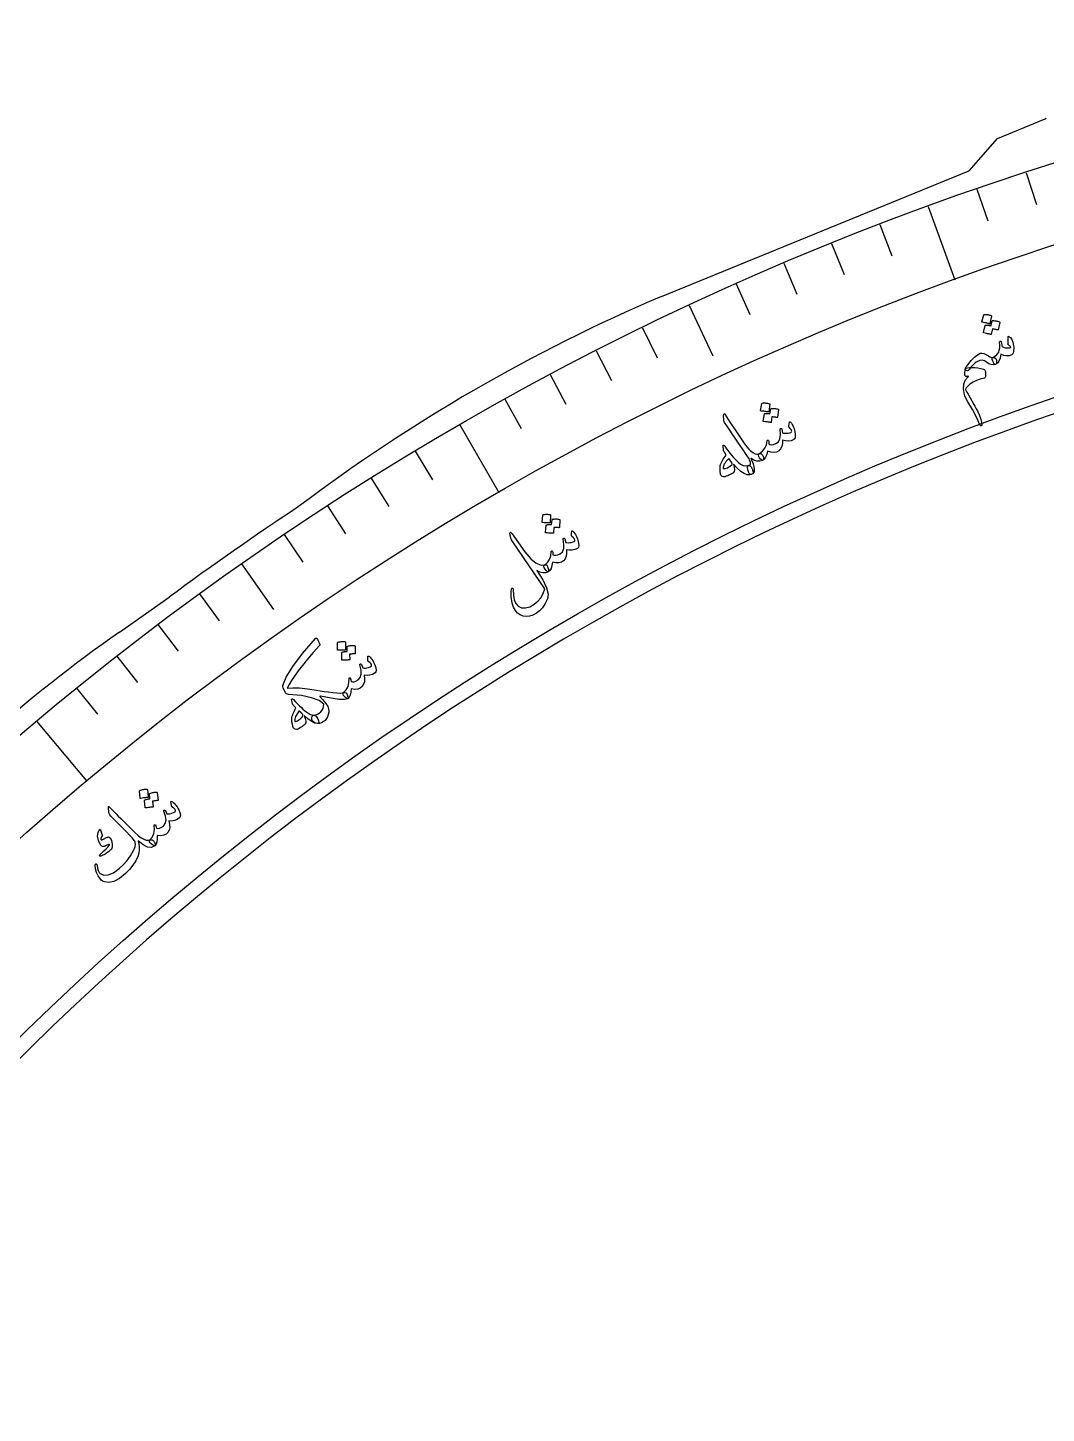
# Model space of a CAD drawing. Header units: millimetres. Extents: x -140 to 140, y -140 to 184.
# Drawn here: x -89.9 to -42.1, y 74.2 to 139.3 of the extents above; entities that cross this region are included whole.
import ezdxf

# ---------------------------------------------------------------- set-up
doc = ezdxf.new("R2010")
doc.units = ezdxf.units.MM
for name, color, linetype in [('CUT_INNER', 6, 'Continuous'), ('CUT_OUTER', 1, 'Continuous'), ('ENGRAVE', 7, 'Continuous'), ('ENGRAVE_FINE', 8, 'Continuous'), ('TEXT', 5, 'Continuous')]:
    doc.layers.add(name, color=color, linetype=linetype)

msp = doc.modelspace()

# ---------------------------------------------------------------- linework, layer by layer
at = {"layer": 'CUT_INNER'}
msp.add_arc((0, 0), 128.1, 95.976562, 87.539062, dxfattribs=at)
at = {"layer": 'CUT_OUTER'}
for points in [[(-45.6992, 132.5787), (-44.3949, 134.0698), (-44.3925, 134.0723), (-44.3894, 134.0737), (-42.1414, 135.0107)], [(-60.1643, 126.6608), (-45.7555, 132.5386)], [(-85.6341, 110.8873), (-83.3001, 112.5211)]]:
    msp.add_lwpolyline(points, dxfattribs=at)
for centre, radius, start, end in [((-42.1991, 135.1492), 0.15, 292.627357, 316.627626), ((-45.8121, 132.6775), 0.15, 292.191918, 318.821546), ((-28.5362, 52.4264), 80.6913, 113.076746, 127.104023), ((-0.6108, 0.8687), 138.9381, 123.459732, 126.523499), ((-42.282, 49.5146), 75.14, 125.236455, 137.379274)]:
    msp.add_arc(centre, radius, start, end, dxfattribs=at)
at = {"layer": 'ENGRAVE'}
for points in [[(-47.6386, 130.886), (-46.385, 127.4419)], [(-58.8648, 126.236), (-57.7584, 123.8633)], [(-69.643, 120.6252), (-67.8104, 117.4511)], [(-79.8912, 114.0964), (-78.3895, 111.9519)], [(-89.5313, 106.6993), (-87.1754, 103.8916)]]:
    msp.add_lwpolyline(points, dxfattribs=at)
for radius in [139.286, 135.6208, 128.814]:
    msp.add_circle((0, 0), radius, dxfattribs=at)
at = {"layer": 'ENGRAVE_FINE'}
for points in [[(-43.0417, 132.4689), (-42.5563, 130.9749)], [(-45.3471, 131.6975), (-44.8357, 130.2123)], [(-49.9156, 130.0347), (-49.3527, 128.5682)], [(-52.1775, 129.1437), (-51.589, 127.6873)], [(-54.4234, 128.2134), (-53.8096, 126.7675)], [(-56.6527, 127.2441), (-56.0138, 125.8091)], [(-61.059, 125.1894), (-60.3704, 123.7776)], [(-63.2345, 124.1047), (-62.5214, 122.7051)], [(-65.3908, 122.9822), (-64.6534, 121.5953)], [(-67.5272, 121.8223), (-66.7657, 120.4484)], [(-71.7376, 119.3914), (-70.9286, 118.045)], [(-73.8103, 118.1212), (-72.9779, 116.7891)], [(-75.8606, 116.8151), (-75.0051, 115.4977)], [(-77.8877, 115.4733), (-77.0094, 114.1711)], [(-81.8703, 112.6847), (-80.947, 111.4139)], [(-83.8244, 111.2387), (-82.8791, 109.9842)], [(-85.753, 109.7589), (-84.7859, 108.5211)], [(-87.6555, 108.2456), (-86.667, 107.0248)]]:
    msp.add_lwpolyline(points, dxfattribs=at)
at = {"layer": 'TEXT'}
for points in [[(-45.0286, 125.7957), (-45.0255, 125.802), (-45.02, 125.8071), (-45.0119, 125.811), (-45.0013, 125.8137), (-44.9597, 125.8133), (-44.9188, 125.811), (-44.8785, 125.8069), (-44.839, 125.801), (-44.7998, 125.7932), (-44.7606, 125.7832), (-44.7215, 125.7712), (-44.6824, 125.757), (-44.6718, 125.7507), (-44.665, 125.7435), (-44.6621, 125.7354), (-44.6632, 125.7264), (-44.7422, 125.3824), (-44.7469, 125.375), (-44.7551, 125.3716), (-44.7668, 125.3721), (-44.782, 125.3765), (-44.7951, 125.3802), (-44.8156, 125.3853), (-44.8434, 125.392), (-44.8786, 125.4002), (-44.9216, 125.4098), (-44.973, 125.4205), (-45.0327, 125.4323), (-45.1006, 125.4454), (-45.1101, 125.4482), (-45.1158, 125.4524), (-45.1178, 125.4579), (-45.116, 125.4648)], [(-44.6345, 125.5039), (-44.6315, 125.5102), (-44.6259, 125.5153), (-44.6179, 125.5192), (-44.6073, 125.5219), (-44.5658, 125.5213), (-44.525, 125.5189), (-44.4848, 125.5147), (-44.4454, 125.5087), (-44.4063, 125.5008), (-44.3672, 125.4907), (-44.3282, 125.4785), (-44.2893, 125.4642), (-44.2808, 125.4587), (-44.2754, 125.4515), (-44.2731, 125.4427), (-44.2739, 125.4323), (-44.353, 125.0887), (-44.3566, 125.0832), (-44.3638, 125.0807), (-44.3746, 125.081), (-44.389, 125.0842), (-44.3986, 125.0865), (-44.4136, 125.09), (-44.4339, 125.0947), (-44.4597, 125.1007), (-44.4907, 125.1075), (-44.527, 125.1151), (-44.5686, 125.1235), (-44.6153, 125.1325), (-44.6714, 124.8797), (-44.6761, 124.8723), (-44.6843, 124.8688), (-44.6959, 124.8693), (-44.7111, 124.8738), (-44.7242, 124.8774), (-44.7446, 124.8826), (-44.7723, 124.8893), (-44.8074, 124.8975), (-44.8503, 124.9071), (-44.9015, 124.9178), (-44.961, 124.9297), (-45.0288, 124.9427), (-45.0366, 124.9462), (-45.0411, 124.9508), (-45.0424, 124.9565), (-45.0405, 124.9635), (-44.9539, 125.2942), (-44.9509, 125.3005), (-44.9454, 125.3056), (-44.9374, 125.3095), (-44.9268, 125.3122), (-44.8975, 125.312), (-44.8681, 125.3109), (-44.8388, 125.3091), (-44.8094, 125.3065), (-44.7802, 125.3027), (-44.7512, 125.2976), (-44.7226, 125.2911), (-44.6942, 125.2832)], [(-43.8852, 124.7556), (-43.8841, 124.7726), (-43.8791, 124.7826), (-43.8701, 124.7858), (-43.8571, 124.7821), (-43.7752, 124.7221), (-43.7096, 124.6284), (-43.6602, 124.501), (-43.6271, 124.34), (-43.6206, 124.2678), (-43.6198, 124.1983), (-43.6245, 124.1315), (-43.6349, 124.0675), (-43.6499, 124.009), (-43.6666, 123.9639), (-43.685, 123.9323), (-43.7049, 123.9141), (-43.8297, 123.8737), (-43.9581, 123.864), (-44.0903, 123.8851), (-44.2263, 123.9369), (-44.2623, 123.7548), (-44.3162, 123.6147), (-44.388, 123.5164), (-44.4778, 123.4598), (-44.4935, 123.4596), (-44.5114, 123.4696), (-44.5313, 123.4897), (-44.5533, 123.52), (-44.6069, 123.6217), (-44.632, 123.7008), (-44.6288, 123.7574), (-44.5973, 123.7914), (-44.5062, 123.8431), (-44.4307, 123.9022), (-44.3707, 123.9687), (-44.3263, 124.0425), (-44.296, 124.13), (-44.2785, 124.2373), (-44.2737, 124.3645), (-44.2815, 124.5116), (-44.2803, 124.5299), (-44.2744, 124.5442), (-44.264, 124.5544), (-44.249, 124.5605), (-44.232, 124.5617), (-44.2191, 124.5556), (-44.2105, 124.5423), (-44.2061, 124.5218), (-44.1953, 124.4422), (-44.1835, 124.3792), (-44.1708, 124.3325), (-44.1572, 124.3023), (-44.1381, 124.2834), (-44.1073, 124.267), (-44.0651, 124.2532), (-44.0113, 124.2419), (-43.9491, 124.2361), (-43.8853, 124.2376), (-43.82, 124.2464), (-43.7531, 124.2624), (-43.7529, 124.2625), (-43.7522, 124.2628), (-43.7511, 124.2632), (-43.7495, 124.2637), (-43.7481, 124.2681), (-43.7503, 124.2749), (-43.7558, 124.2841), (-43.7649, 124.2957), (-43.7793, 124.3103), (-43.8013, 124.3285), (-43.8307, 124.3503), (-43.8677, 124.3757), (-43.8743, 124.3804), (-43.879, 124.3873), (-43.882, 124.3963), (-43.8831, 124.4076)], [(-45.1912, 123.9843), (-45.119, 123.9942), (-45.0312, 123.9769), (-44.9279, 123.9324), (-44.8091, 123.8606), (-44.7475, 123.8238), (-44.6935, 123.7993), (-44.6471, 123.7872), (-44.6083, 123.7874), (-44.5149, 123.7851), (-44.4537, 123.7411), (-44.4247, 123.6553), (-44.4278, 123.5278), (-44.4339, 123.5038), (-44.4461, 123.4838), (-44.4644, 123.4678), (-44.4888, 123.4559), (-44.5832, 123.4385), (-44.6832, 123.4523), (-44.7889, 123.4973), (-44.9003, 123.5735), (-44.9977, 123.6336), (-45.1003, 123.658), (-45.2081, 123.6465), (-45.321, 123.5991), (-45.3769, 123.5661), (-45.4303, 123.5298), (-45.4811, 123.4902), (-45.5295, 123.4474), (-45.5748, 123.4014), (-45.6167, 123.3526), (-45.6551, 123.3008), (-45.6901, 123.2461), (-45.7235, 123.2029), (-45.758, 123.177), (-45.7938, 123.1684), (-45.8309, 123.1771), (-45.8652, 123.1959), (-45.8878, 123.2154), (-45.8987, 123.2356), (-45.8979, 123.2566), (-45.8861, 123.2855), (-45.8624, 123.3262), (-45.8269, 123.3785), (-45.7796, 123.4426), (-45.6149, 123.6459), (-45.4618, 123.804), (-45.3205, 123.9168), (-45.1912, 123.9843)], [(-45.9118, 122.9589), (-45.9115, 123.0781), (-45.9071, 123.1696), (-45.8986, 123.2333), (-45.886, 123.2693), (-45.854, 123.2917), (-45.7932, 123.308), (-45.7036, 123.3183), (-45.5853, 123.3224), (-45.4468, 123.3183), (-45.3091, 123.3032), (-45.1722, 123.2773), (-45.0361, 123.2406), (-44.9996, 123.2242), (-44.9733, 123.1989), (-44.9572, 123.1647), (-44.9512, 123.1215), (-44.949, 123.077), (-44.9474, 123.0375), (-44.9467, 123.0028), (-44.9467, 122.9731), (-44.9471, 122.9488), (-44.9475, 122.9301), (-44.9479, 122.9172), (-44.9484, 122.91), (-44.9532, 122.8757), (-44.9625, 122.8496), (-44.9764, 122.8317), (-44.9948, 122.8221), (-45.1906, 122.7698), (-45.3691, 122.7042), (-45.5304, 122.6254), (-45.6742, 122.5335), (-45.749, 122.4753), (-45.8095, 122.4161), (-45.8555, 122.356), (-45.8873, 122.2949), (-45.8852, 122.2859), (-45.8794, 122.2712), (-45.8699, 122.2509), (-45.8568, 122.2248), (-45.84, 122.1931), (-45.8195, 122.1557), (-45.7953, 122.1126), (-45.7675, 122.0639), (-45.4929, 121.573), (-45.4537, 121.5047), (-45.4173, 121.4408), (-45.3839, 121.3814), (-45.3534, 121.3263), (-45.3262, 121.2757), (-45.3025, 121.2298), (-45.2824, 121.1886), (-45.2658, 121.1521), (-45.2058, 121.0086), (-45.1611, 120.8746), (-45.1316, 120.75), (-45.1174, 120.6349), (-45.1202, 120.6122), (-45.1269, 120.5948), (-45.1377, 120.5826), (-45.1524, 120.5758), (-45.1749, 120.576), (-45.1946, 120.5903), (-45.2114, 120.6188), (-45.2253, 120.6614), (-45.2849, 120.8176), (-45.3972, 121.0434), (-45.5623, 121.3387), (-45.7807, 121.7034), (-45.8579, 121.849), (-45.9154, 121.9874), (-45.9531, 122.1186), (-45.9711, 122.2425), (-45.9737, 122.3005), (-45.9743, 122.3558), (-45.9729, 122.4085), (-45.9694, 122.4586), (-45.9638, 122.5058), (-45.956, 122.5499), (-45.9459, 122.5909), (-45.9337, 122.6288), (-45.9174, 122.6655), (-45.8991, 122.7013), (-45.8786, 122.7364), (-45.856, 122.7707), (-45.8316, 122.8044), (-45.8057, 122.8375), (-45.7783, 122.8702), (-45.7494, 122.9024), (-45.7524, 122.9034), (-45.7563, 122.904), (-45.7611, 122.9043), (-45.7668, 122.9043), (-45.7734, 122.9039), (-45.7809, 122.9032), (-45.7893, 122.9022), (-45.7987, 122.9008), (-45.8074, 122.9016), (-45.8163, 122.902), (-45.8253, 122.9022), (-45.8344, 122.9021), (-45.8438, 122.9018), (-45.8535, 122.9017), (-45.8636, 122.9018), (-45.8739, 122.902), (-45.8906, 122.9064), (-45.9025, 122.9174), (-45.9095, 122.9349), (-45.9118, 122.9589)], [(-56.1164, 118.5326), (-56.1279, 118.6025), (-56.1271, 118.6554), (-56.1139, 118.6914), (-56.0885, 118.7104), (-56.0486, 118.7257), (-56.0185, 118.7424), (-55.9982, 118.7604), (-55.9876, 118.7797), (-55.9858, 118.8479), (-56.0126, 118.9378), (-56.0678, 119.0495), (-56.1517, 119.1828), (-56.3595, 119.4891), (-56.5444, 119.7617), (-56.7064, 120.0007), (-56.8454, 120.2062), (-56.9616, 120.3782), (-57.055, 120.5164), (-57.1258, 120.621), (-57.1737, 120.692), (-57.2031, 120.7401), (-57.2249, 120.7815), (-57.2392, 120.8161), (-57.2458, 120.8441), (-57.254, 121.0655), (-57.2434, 121.1222), (-57.2281, 121.1503), (-57.2081, 121.1498), (-57.1833, 121.1206), (-56.9496, 120.7561), (-56.7405, 120.4349), (-56.556, 120.157), (-56.3959, 119.9226), (-56.2606, 119.731), (-56.1502, 119.5821), (-56.0649, 119.4758), (-56.0045, 119.4121), (-55.8806, 119.3188), (-55.7659, 119.2644), (-55.6603, 119.2489), (-55.5638, 119.2723), (-55.5331, 119.2793), (-55.5013, 119.2723), (-55.4683, 119.2512), (-55.4342, 119.216), (-55.4089, 119.1806), (-55.3904, 119.1425), (-55.3787, 119.1018), (-55.3738, 119.0584), (-55.3759, 119.0197), (-55.3835, 118.9891), (-55.3965, 118.9669), (-55.4149, 118.9529), (-55.5478, 118.9142), (-55.6853, 118.9196), (-55.8274, 118.9691), (-55.9744, 119.0629), (-55.8578, 118.7926), (-55.8054, 118.5777), (-55.8169, 118.4181), (-55.8925, 118.3137), (-55.9173, 118.2982), (-55.9408, 118.2887), (-55.9628, 118.2853), (-55.9834, 118.288), (-56.0066, 118.2979), (-56.0277, 118.3158), (-56.0467, 118.3417), (-56.0636, 118.3757), (-56.071, 118.3959), (-56.0783, 118.4158), (-56.0855, 118.4356), (-56.0926, 118.4551), (-56.0994, 118.4745), (-56.1056, 118.4939), (-56.1113, 118.5133), (-56.1164, 118.5326)], [(-55.4489, 121.6275), (-55.4464, 121.634), (-55.4413, 121.6396), (-55.4336, 121.6441), (-55.4232, 121.6478), (-55.3817, 121.6508), (-55.3407, 121.652), (-55.3003, 121.6513), (-55.2603, 121.6488), (-55.2206, 121.6442), (-55.1807, 121.6376), (-55.1407, 121.6289), (-55.1006, 121.618), (-55.0894, 121.6126), (-55.0821, 121.606), (-55.0786, 121.5982), (-55.0788, 121.5892), (-55.1288, 121.2398), (-55.1328, 121.232), (-55.1407, 121.2279), (-55.1525, 121.2274), (-55.168, 121.2305), (-55.1814, 121.233), (-55.2022, 121.2365), (-55.2305, 121.2408), (-55.2663, 121.246), (-55.31, 121.2519), (-55.362, 121.2583), (-55.4225, 121.2651), (-55.4914, 121.2723), (-55.501, 121.2744), (-55.5071, 121.2781), (-55.5095, 121.2834), (-55.5083, 121.2904)], [(-55.0316, 121.3699), (-55.0291, 121.3764), (-55.024, 121.3819), (-55.0163, 121.3865), (-55.006, 121.3901), (-54.9646, 121.393), (-54.9237, 121.394), (-54.8833, 121.3932), (-54.8435, 121.3906), (-54.8038, 121.3859), (-54.7641, 121.3792), (-54.7242, 121.3703), (-54.6842, 121.3593), (-54.6752, 121.3545), (-54.6692, 121.3478), (-54.6662, 121.3393), (-54.6661, 121.3288), (-54.7162, 120.9797), (-54.7193, 120.974), (-54.7263, 120.9709), (-54.7371, 120.9703), (-54.7518, 120.9722), (-54.7615, 120.9737), (-54.7767, 120.976), (-54.7974, 120.979), (-54.8236, 120.9827), (-54.8551, 120.9869), (-54.8919, 120.9915), (-54.934, 120.9963), (-54.9814, 121.0014), (-55.0161, 120.7447), (-55.0202, 120.7369), (-55.028, 120.7328), (-55.0397, 120.7323), (-55.0552, 120.7355), (-55.0685, 120.738), (-55.0893, 120.7414), (-55.1175, 120.7458), (-55.1532, 120.751), (-55.1968, 120.7569), (-55.2487, 120.7633), (-55.309, 120.7702), (-55.3777, 120.7775), (-55.3857, 120.7802), (-55.3906, 120.7844), (-55.3924, 120.7901), (-55.391, 120.7972), (-55.3325, 121.134), (-55.33, 121.1405), (-55.3249, 121.1461), (-55.3173, 121.1506), (-55.307, 121.1543), (-55.2777, 121.1565), (-55.2484, 121.1579), (-55.2189, 121.1585), (-55.1894, 121.1584), (-55.16, 121.1571), (-55.1307, 121.1545), (-55.1016, 121.1504), (-55.0726, 121.1449)], [(-54.1576, 120.7547), (-54.1522, 120.7635), (-54.1422, 120.7659), (-54.1276, 120.7616), (-54.1086, 120.7509), (-54.0836, 120.7294), (-54.0566, 120.6948), (-54.0275, 120.6472), (-53.9963, 120.5867), (-53.9636, 120.5166), (-53.9366, 120.4461), (-53.9153, 120.3752), (-53.8997, 120.3039), (-53.8825, 120.1592), (-53.8858, 120.0484), (-53.9094, 119.9712), (-53.9535, 119.9278), (-54.082, 119.8787), (-54.2127, 119.8592), (-54.3455, 119.8692), (-54.4806, 119.9086), (-54.4874, 119.7466), (-54.5196, 119.608), (-54.5774, 119.4926), (-54.6606, 119.4005), (-54.7648, 119.3409), (-54.8874, 119.3179), (-55.0286, 119.3316), (-55.1885, 119.3817), (-55.2257, 119.223), (-55.2764, 119.0983), (-55.3406, 119.0077), (-55.4185, 118.9513), (-55.4402, 118.953), (-55.4702, 118.9747), (-55.5084, 119.0163), (-55.5548, 119.0778), (-55.5916, 119.1427), (-55.6059, 119.1965), (-55.5978, 119.2392), (-55.5673, 119.2707), (-55.4212, 119.3837), (-55.3115, 119.5222), (-55.2382, 119.6863), (-55.2013, 119.876), (-55.1993, 119.8864), (-55.1959, 119.8947), (-55.191, 119.901), (-55.1846, 119.9053), (-55.1757, 119.9083), (-55.1669, 119.9091), (-55.1582, 119.9077), (-55.1496, 119.9042), (-55.1374, 119.8866), (-55.1303, 119.8505), (-55.1281, 119.796), (-55.1309, 119.7231), (-55.0706, 119.6956), (-54.9941, 119.6901), (-54.9014, 119.7066), (-54.7925, 119.7449), (-54.6746, 119.8319), (-54.6012, 119.9731), (-54.5722, 120.1688), (-54.5875, 120.4191), (-54.5885, 120.4318), (-54.5871, 120.4418), (-54.5834, 120.4491), (-54.5774, 120.4537), (-54.5669, 120.4574), (-54.557, 120.4587), (-54.5476, 120.4576), (-54.5388, 120.454), (-54.5303, 120.4471), (-54.5235, 120.4394), (-54.5186, 120.4309), (-54.5155, 120.4216), (-54.4833, 120.2556), (-54.4249, 120.2375), (-54.36, 120.2277), (-54.2886, 120.2261), (-54.2109, 120.2327), (-54.1386, 120.2467), (-54.0873, 120.2658), (-54.0571, 120.2898), (-54.0479, 120.3189), (-54.0562, 120.3533), (-54.0798, 120.3969), (-54.1188, 120.4497), (-54.1732, 120.5116), (-54.1785, 120.5336), (-54.1777, 120.5815), (-54.1708, 120.6551), (-54.1576, 120.7547)], [(-56.5691, 118.8682), (-56.4477, 118.7685), (-56.3271, 118.709), (-56.2074, 118.6896), (-56.0885, 118.7104), (-56.0553, 118.7148), (-56.0223, 118.7049), (-55.9897, 118.6808), (-55.9574, 118.6424), (-55.9433, 118.6206), (-55.9299, 118.598), (-55.9172, 118.5745), (-55.9052, 118.5501), (-55.8944, 118.5249), (-55.8854, 118.4989), (-55.8781, 118.472), (-55.8725, 118.4443), (-55.8665, 118.3974), (-55.8672, 118.3603), (-55.8747, 118.3329), (-55.8889, 118.3154), (-55.9475, 118.2877), (-56.0089, 118.2716), (-56.0732, 118.2672), (-56.1402, 118.2743), (-56.29, 118.3303), (-56.4463, 118.4334), (-56.6092, 118.5837), (-56.7787, 118.7812), (-56.7488, 118.6306), (-56.7411, 118.5128), (-56.7555, 118.4277), (-56.792, 118.3755), (-56.8168, 118.3576), (-56.8435, 118.3399), (-56.8722, 118.3223), (-56.9028, 118.3049), (-56.9357, 118.2874), (-56.9709, 118.2699), (-57.0085, 118.2524), (-57.0485, 118.2347), (-57.1232, 118.2046), (-57.1825, 118.1852), (-57.2264, 118.1764), (-57.2549, 118.1784), (-57.3097, 118.1981), (-57.3504, 118.2256), (-57.3771, 118.2611), (-57.3897, 118.3045), (-57.4058, 118.4512), (-57.4139, 118.5669), (-57.4139, 118.6517), (-57.406, 118.7056), (-57.3879, 118.7637), (-57.365, 118.8232), (-57.3373, 118.8839), (-57.3046, 118.9458), (-57.2671, 119.009), (-57.2246, 119.0734), (-57.1773, 119.139), (-57.1251, 119.2058), (-57.214, 119.3369), (-57.2238, 119.3531), (-57.2328, 119.368), (-57.2409, 119.3818), (-57.2481, 119.3943), (-57.2541, 119.4059), (-57.2583, 119.4166), (-57.2607, 119.4266), (-57.2614, 119.4357), (-57.27, 119.6357), (-57.2661, 119.6646), (-57.2508, 119.6709), (-57.2241, 119.6544), (-57.186, 119.6151), (-57.1074, 119.5035), (-57.029, 119.3972), (-56.9508, 119.2962), (-56.8727, 119.2006), (-56.7953, 119.1101), (-56.7188, 119.0246), (-56.6435, 118.9439), (-56.5691, 118.8682)], [(-57.0018, 119.0391), (-57.0234, 119.0196), (-57.0454, 118.9987), (-57.0679, 118.9765), (-57.0908, 118.953), (-57.1136, 118.9277), (-57.1358, 118.8999), (-57.1574, 118.8697), (-57.1784, 118.8371), (-57.1987, 118.8048), (-57.2165, 118.772), (-57.232, 118.7388), (-57.245, 118.705), (-57.2554, 118.6709), (-57.263, 118.6366), (-57.2677, 118.602), (-57.2696, 118.5671), (-57.1718, 118.5694), (-57.0721, 118.6004), (-56.9704, 118.6598), (-56.8666, 118.7478), (-56.8544, 118.7697), (-56.8514, 118.7975), (-56.8577, 118.8311), (-56.8734, 118.8705)], [(-65.7469, 116.3837), (-65.745, 116.3904), (-65.7404, 116.3964), (-65.7331, 116.4016), (-65.7231, 116.4061), (-65.682, 116.4127), (-65.6413, 116.4175), (-65.6009, 116.4203), (-65.5609, 116.4212), (-65.5209, 116.4201), (-65.4806, 116.417), (-65.44, 116.4117), (-65.3991, 116.4044), (-65.3875, 116.3999), (-65.3796, 116.394), (-65.3755, 116.3865), (-65.375, 116.3775), (-65.3945, 116.0251), (-65.3979, 116.017), (-65.4054, 116.0122), (-65.417, 116.0107), (-65.4328, 116.0125), (-65.4463, 116.0138), (-65.4674, 116.0155), (-65.4959, 116.0173), (-65.532, 116.0194), (-65.5761, 116.0215), (-65.6285, 116.0233), (-65.6893, 116.0249), (-65.7586, 116.0262), (-65.7684, 116.0274), (-65.7747, 116.0306), (-65.7776, 116.0357), (-65.777, 116.0427)], [(-65.3089, 116.1631), (-65.307, 116.1698), (-65.3024, 116.1758), (-65.2951, 116.181), (-65.2852, 116.1854), (-65.2442, 116.1919), (-65.2035, 116.1965), (-65.1632, 116.1992), (-65.1233, 116.2), (-65.0834, 116.1987), (-65.0432, 116.1954), (-65.0027, 116.1901), (-64.9619, 116.1826), (-64.9526, 116.1786), (-64.946, 116.1724), (-64.9423, 116.1642), (-64.9413, 116.1538), (-64.9611, 115.8016), (-64.9637, 115.7957), (-64.9703, 115.792), (-64.981, 115.7904), (-64.9958, 115.7911), (-65.0056, 115.7918), (-65.021, 115.7927), (-65.0419, 115.7939), (-65.0682, 115.7953), (-65.1, 115.7968), (-65.1371, 115.7982), (-65.1795, 115.7993), (-65.2271, 115.8003), (-65.2395, 115.5416), (-65.2429, 115.5335), (-65.2504, 115.5287), (-65.2619, 115.5272), (-65.2777, 115.529), (-65.2912, 115.5304), (-65.3121, 115.532), (-65.3406, 115.5339), (-65.3766, 115.536), (-65.4206, 115.5382), (-65.4729, 115.54), (-65.5335, 115.5417), (-65.6025, 115.543), (-65.6108, 115.5451), (-65.6161, 115.5488), (-65.6183, 115.5543), (-65.6176, 115.5615), (-65.5883, 115.9021), (-65.5864, 115.9088), (-65.5819, 115.9148), (-65.5746, 115.92), (-65.5647, 115.9245), (-65.5357, 115.9292), (-65.5066, 115.9332), (-65.4773, 115.9363), (-65.4479, 115.9388), (-65.4185, 115.9401), (-65.3891, 115.9399), (-65.3597, 115.9384), (-65.3304, 115.9354)], [(-66.581, 114.6606), (-66.3092, 114.3317), (-66.0533, 114.1202), (-65.8134, 114.0259), (-65.5892, 114.0489), (-65.568, 114.0385), (-65.5447, 114.0067), (-65.5193, 113.9536), (-65.4916, 113.8792), (-65.4723, 113.8192), (-65.4642, 113.773), (-65.4675, 113.7406), (-65.4821, 113.722), (-65.607, 113.6726), (-65.7388, 113.6643), (-65.8777, 113.697), (-66.0236, 113.7708), (-65.7454, 113.3325), (-65.569, 112.9662), (-65.4943, 112.6723), (-65.521, 112.4507), (-65.6342, 112.2216), (-65.7586, 112.0316), (-65.8944, 111.8805), (-66.0418, 111.7683), (-66.205, 111.6833), (-66.3637, 111.6332), (-66.5181, 111.618), (-66.6681, 111.6376), (-66.8071, 111.6919), (-66.9282, 111.7809), (-67.0313, 111.9046), (-67.1163, 112.063), (-67.1509, 112.1541), (-67.1795, 112.2488), (-67.202, 112.3471), (-67.2184, 112.4491), (-67.2285, 112.5548), (-67.232, 112.6644), (-67.229, 112.7779), (-67.2194, 112.8953), (-67.2159, 112.9094), (-67.21, 112.9214), (-67.2018, 112.9314), (-67.1912, 112.9394), (-67.1811, 112.9438), (-67.1706, 112.9448), (-67.16, 112.9426), (-67.1491, 112.9372), (-67.1395, 112.9283), (-67.133, 112.9159), (-67.1296, 112.9001), (-67.1291, 112.8807), (-67.1251, 112.6128), (-67.0855, 112.3951), (-67.0105, 112.2275), (-66.9006, 112.1099), (-66.7369, 112.0305), (-66.5562, 112.0176), (-66.3583, 112.0709), (-66.1431, 112.1904), (-65.9732, 112.3313), (-65.8336, 112.4994), (-65.7242, 112.6948), (-65.645, 112.9176), (-67.1472, 115.1239), (-67.1829, 115.1767), (-67.2107, 115.2229), (-67.2305, 115.2623), (-67.2424, 115.295), (-67.2956, 115.5359), (-67.2809, 115.5677), (-67.258, 115.5737), (-67.2269, 115.5538), (-67.1877, 115.5081)], [(-64.3851, 115.6257), (-64.3804, 115.635), (-64.3707, 115.6382), (-64.3558, 115.6352), (-64.3359, 115.6261), (-64.3092, 115.6069), (-64.2792, 115.5748), (-64.2462, 115.5299), (-64.2099, 115.4722), (-64.1712, 115.4052), (-64.1382, 115.3373), (-64.1109, 115.2685), (-64.0892, 115.1988), (-64.0596, 115.0562), (-64.0532, 114.9455), (-64.0701, 114.8666), (-64.1103, 114.8195), (-64.2341, 114.7595), (-64.3626, 114.7288), (-64.4958, 114.7272), (-64.6338, 114.7549), (-64.6266, 114.5929), (-64.6467, 114.452), (-64.6943, 114.3321), (-64.7692, 114.2331), (-64.8679, 114.1647), (-64.9881, 114.1313), (-65.1299, 114.1326), (-65.2935, 114.1688), (-65.3169, 114.0074), (-65.3566, 113.8789), (-65.4128, 113.7831), (-65.4855, 113.7201), (-65.5073, 113.72), (-65.539, 113.739), (-65.5807, 113.7771), (-65.6323, 113.8344), (-65.6745, 113.8959), (-65.6934, 113.9483), (-65.689, 113.9915), (-65.6613, 114.0255), (-65.5256, 114.1507), (-65.4283, 114.2981), (-65.3694, 114.4679), (-65.349, 114.6602), (-65.3479, 114.6707), (-65.3452, 114.6792), (-65.3408, 114.6859), (-65.3349, 114.6908), (-65.3263, 114.6945), (-65.3176, 114.6961), (-65.3088, 114.6955), (-65.2999, 114.6927), (-65.2863, 114.6762), (-65.276, 114.6409), (-65.2692, 114.5868), (-65.2656, 114.5139), (-65.2032, 114.4917), (-65.1265, 114.4929), (-65.0356, 114.5172), (-64.9303, 114.5648), (-64.8204, 114.6617), (-64.7595, 114.8088), (-64.7475, 115.0062), (-64.7844, 115.2542), (-64.7864, 115.2668), (-64.7859, 115.2769), (-64.7829, 115.2845), (-64.7773, 115.2896), (-64.7672, 115.2942), (-64.7574, 115.2963), (-64.748, 115.296), (-64.7389, 115.2933), (-64.7298, 115.2871), (-64.7224, 115.28), (-64.7168, 115.272), (-64.7128, 115.263), (-64.6665, 115.1004), (-64.6067, 115.0874), (-64.5412, 115.0832), (-64.47, 115.0877), (-64.3931, 115.1011), (-64.3223, 115.1213), (-64.2729, 115.1447), (-64.2448, 115.1712), (-64.2382, 115.201), (-64.2493, 115.2346), (-64.2766, 115.276), (-64.32, 115.3252), (-64.3796, 115.3822), (-64.3868, 115.4036), (-64.3902, 115.4514), (-64.3896, 115.5254), (-64.3851, 115.6257)], [(-76.4133, 110.5863), (-76.4036, 110.5921), (-76.3944, 110.5958), (-76.3855, 110.5974), (-76.3771, 110.597), (-76.3649, 110.5938), (-76.3536, 110.5859), (-76.3433, 110.5731), (-76.3339, 110.5555), (-76.2164, 110.3083), (-76.2123, 110.2959), (-76.2126, 110.2836), (-76.217, 110.2712), (-76.2258, 110.259), (-76.5273, 109.9226), (-76.7965, 109.6101), (-77.0337, 109.3217), (-77.2392, 109.0576), (-77.4129, 108.8181), (-77.5551, 108.6035), (-77.6657, 108.414), (-77.7451, 108.2495), (-77.4855, 108.2691), (-77.1699, 108.2602), (-76.7985, 108.2226), (-76.3717, 108.1557), (-76.1946, 108.1269), (-76.008, 108.0994), (-75.8117, 108.0731), (-75.6058, 108.0479), (-75.4165, 108.0288), (-75.2699, 108.021), (-75.1659, 108.0245), (-75.1044, 108.0396), (-75.0396, 108.0524), (-74.9838, 108.0233), (-74.9368, 107.9522), (-74.8987, 107.8392), (-74.8923, 107.8061), (-74.8909, 107.7803), (-74.8946, 107.7616), (-74.9032, 107.7502), (-75.0512, 107.711), (-75.3132, 107.7198), (-75.6894, 107.7759), (-76.1807, 107.8783), (-76.2039, 107.876), (-76.2171, 107.8705), (-76.2204, 107.862), (-76.2136, 107.8503), (-76.0865, 107.7153), (-75.9824, 107.5941), (-75.9011, 107.4867), (-75.8428, 107.3931), (-75.8186, 107.323), (-75.8033, 107.2544), (-75.7968, 107.1874), (-75.7991, 107.122), (-75.8184, 107.009), (-75.8532, 106.9072), (-75.9036, 106.8165), (-75.9695, 106.7369), (-76.0542, 106.6628), (-76.1401, 106.6129), (-76.2272, 106.5873), (-76.3157, 106.586), (-76.4243, 106.6078), (-76.5059, 106.646), (-76.5604, 106.7006), (-76.5877, 106.7717), (-76.5958, 106.8616), (-76.5834, 106.9264), (-76.5506, 106.9662), (-76.4975, 106.9807), (-76.4109, 106.993), (-76.3287, 107.023), (-76.2509, 107.071), (-76.1775, 107.1368), (-76.1144, 107.2152), (-76.068, 107.301), (-76.038, 107.3942), (-76.0246, 107.4948), (-76.2506, 107.6661), (-76.6037, 107.8006), (-77.0844, 107.8971), (-77.6932, 107.9541), (-77.743, 107.9637), (-77.7863, 107.9871), (-77.8231, 108.0243), (-77.8534, 108.0751), (-77.9033, 108.1816), (-77.9371, 108.2658), (-77.9549, 108.3278), (-77.9566, 108.3675), (-77.796, 108.7685), (-77.4879, 109.2713), (-77.0303, 109.8745), (-76.4209, 110.5763), (-76.4194, 110.5774), (-76.4183, 110.5787), (-76.4175, 110.5799), (-76.4171, 110.5813), (-76.4167, 110.5826), (-76.4159, 110.5839), (-76.4147, 110.5851), (-76.4133, 110.5863)], [(-75.3866, 110.3843), (-75.3853, 110.3911), (-75.3812, 110.3974), (-75.3744, 110.4033), (-75.3648, 110.4086), (-75.3244, 110.4187), (-75.2842, 110.4269), (-75.2442, 110.4331), (-75.2044, 110.4374), (-75.1645, 110.4397), (-75.1241, 110.44), (-75.0832, 110.4382), (-75.0418, 110.4344), (-75.0299, 110.4309), (-75.0215, 110.4257), (-75.0167, 110.4186), (-75.0154, 110.4097), (-75.005, 110.0568), (-75.0077, 110.0485), (-75.0148, 110.0431), (-75.0263, 110.0406), (-75.0421, 110.041), (-75.0557, 110.0412), (-75.0768, 110.0411), (-75.1054, 110.0405), (-75.1416, 110.0395), (-75.1856, 110.0379), (-75.238, 110.0353), (-75.2988, 110.0317), (-75.3679, 110.0271), (-75.3777, 110.0274), (-75.3843, 110.03), (-75.3876, 110.0349), (-75.3877, 110.042)], [(-74.9315, 110.2016), (-74.9301, 110.2085), (-74.9261, 110.2148), (-74.9192, 110.2206), (-74.9097, 110.2259), (-74.8694, 110.2358), (-74.8293, 110.2438), (-74.7894, 110.2499), (-74.7497, 110.2541), (-74.7098, 110.2563), (-74.6695, 110.2564), (-74.6287, 110.2545), (-74.5874, 110.2505), (-74.5777, 110.2473), (-74.5707, 110.2417), (-74.5662, 110.2338), (-74.5643, 110.2235), (-74.5542, 109.871), (-74.5563, 109.8648), (-74.5626, 109.8606), (-74.5731, 109.8581), (-74.5879, 109.8575), (-74.5978, 109.8574), (-74.6131, 109.857), (-74.634, 109.8564), (-74.6604, 109.8556), (-74.6922, 109.8544), (-74.7293, 109.8526), (-74.7716, 109.8502), (-74.8191, 109.8471), (-74.8096, 109.5882), (-74.8122, 109.5799), (-74.8193, 109.5745), (-74.8307, 109.572), (-74.8465, 109.5725), (-74.8601, 109.5727), (-74.8811, 109.5726), (-74.9097, 109.572), (-74.9457, 109.5711), (-74.9897, 109.5695), (-75.0419, 109.5669), (-75.1025, 109.5634), (-75.1714, 109.5589), (-75.1798, 109.5602), (-75.1854, 109.5635), (-75.1881, 109.5688), (-75.1879, 109.576), (-75.1877, 109.9179), (-75.1864, 109.9247), (-75.1823, 109.931), (-75.1756, 109.9369), (-75.166, 109.9422), (-75.1376, 109.9493), (-75.1089, 109.9557), (-75.08, 109.9614), (-75.0509, 109.9663), (-75.0217, 109.9701), (-74.9924, 109.9725), (-74.963, 109.9734), (-74.9335, 109.9729)], [(-73.9653, 109.7445), (-73.9615, 109.7542), (-73.952, 109.7582), (-73.937, 109.7565), (-73.9164, 109.7492), (-73.8881, 109.7322), (-73.8556, 109.7028), (-73.8188, 109.6609), (-73.7777, 109.6065), (-73.7335, 109.543), (-73.6949, 109.4782), (-73.6618, 109.412), (-73.6343, 109.3444), (-73.5927, 109.2048), (-73.577, 109.095), (-73.5871, 109.0149), (-73.6232, 108.9646), (-73.7414, 108.8943), (-73.8668, 108.8528), (-73.9994, 108.84), (-74.1392, 108.8558), (-74.1183, 108.695), (-74.1264, 108.5529), (-74.1636, 108.4294), (-74.2299, 108.3244), (-74.3224, 108.2479), (-74.4394, 108.2043), (-74.5808, 108.1937), (-74.7469, 108.2159), (-74.7565, 108.0531), (-74.7851, 107.9216), (-74.833, 107.8214), (-74.9, 107.7525), (-74.9218, 107.7505), (-74.955, 107.7667), (-74.9998, 107.8012), (-75.056, 107.8538), (-75.1033, 107.9116), (-75.1266, 107.9621), (-75.1259, 108.0056), (-75.1012, 108.0418), (-74.9765, 108.1781), (-74.8921, 108.3333), (-74.8479, 108.5074), (-74.8438, 108.7007), (-74.8436, 108.7113), (-74.8417, 108.72), (-74.8379, 108.7271), (-74.8323, 108.7324), (-74.8241, 108.7369), (-74.8156, 108.7392), (-74.8068, 108.7393), (-74.7977, 108.7373), (-74.7827, 108.722), (-74.7695, 108.6877), (-74.7581, 108.6344), (-74.7483, 108.5621), (-74.6843, 108.5453), (-74.608, 108.5529), (-74.5194, 108.5849), (-74.4186, 108.6413), (-74.3173, 108.7471), (-74.2691, 108.8988), (-74.2739, 109.0966), (-74.3317, 109.3405), (-74.3348, 109.3529), (-74.3351, 109.363), (-74.3328, 109.3709), (-74.3276, 109.3764), (-74.318, 109.3818), (-74.3084, 109.3847), (-74.299, 109.3852), (-74.2896, 109.3833), (-74.2801, 109.378), (-74.2721, 109.3715), (-74.2658, 109.364), (-74.2611, 109.3553), (-74.2012, 109.1973), (-74.1405, 109.1894), (-74.0748, 109.1907), (-74.0043, 109.2013), (-73.9288, 109.2211), (-73.8599, 109.2473), (-73.8127, 109.2748), (-73.787, 109.3036), (-73.7829, 109.3339), (-73.7969, 109.3664), (-73.8276, 109.4053), (-73.875, 109.4506), (-73.9392, 109.5024), (-73.9482, 109.5232), (-73.9556, 109.5704), (-73.9613, 109.6442), (-73.9653, 109.7445)], [(-76.492, 106.9798), (-76.441, 106.9684), (-76.3943, 106.9353), (-76.3519, 106.8805), (-76.3137, 106.8041), (-76.2816, 106.7106), (-76.2707, 106.6435), (-76.281, 106.6027), (-76.3125, 106.5883), (-76.4449, 106.6081), (-76.5947, 106.6762), (-76.762, 106.7926), (-76.9469, 106.9572), (-76.8986, 106.817), (-76.8748, 106.705), (-76.8755, 106.6213), (-76.9007, 106.5658), (-76.9207, 106.545), (-76.9433, 106.5241), (-76.9686, 106.5031), (-76.9965, 106.482), (-77.0266, 106.4606), (-77.0583, 106.4385), (-77.0917, 106.4159), (-77.1267, 106.3926), (-77.1909, 106.3548), (-77.2438, 106.3282), (-77.2855, 106.3127), (-77.3161, 106.3083), (-77.3717, 106.3208), (-77.4151, 106.3416), (-77.4465, 106.3705), (-77.4657, 106.4077), (-77.502, 106.5514), (-77.5259, 106.6665), (-77.5374, 106.7531), (-77.5366, 106.8112), (-77.5249, 106.8741), (-77.5099, 106.937), (-77.4914, 106.9999), (-77.4697, 107.0628), (-77.4443, 107.1261), (-77.415, 107.1905), (-77.3818, 107.2558), (-77.3447, 107.322), (-77.45, 107.4344), (-77.4716, 107.4577), (-77.4881, 107.4806), (-77.4993, 107.5029), (-77.5054, 107.5248), (-77.5413, 107.716), (-77.5401, 107.7438), (-77.5262, 107.7523), (-77.4996, 107.7415), (-77.4605, 107.7115), (-77.3539, 107.6029), (-77.2555, 107.5038), (-77.1652, 107.4143), (-77.0829, 107.3343), (-77.0086, 107.2643), (-76.9418, 107.2049), (-76.8826, 107.156), (-76.831, 107.1175), (-76.738, 107.0592), (-76.6506, 107.0168), (-76.5686, 106.9903), (-76.492, 106.9798)], [(-77.193, 107.1852), (-77.289, 107.0466), (-77.3535, 106.9173), (-77.3865, 106.7973), (-77.3882, 106.6866), (-77.3527, 106.6882), (-77.3129, 106.6977), (-77.2686, 106.7153), (-77.2199, 106.7409), (-77.1936, 106.7582), (-77.1679, 106.7766), (-77.1427, 106.7962), (-77.118, 106.8169), (-77.0942, 106.8391), (-77.0713, 106.8633), (-77.0496, 106.8893), (-77.029, 106.9173), (-77.0126, 106.9599), (-77.0214, 107.0072), (-77.0554, 107.0594), (-77.1144, 107.1163), (-77.1445, 107.1405), (-77.1676, 107.1601), (-77.1838, 107.175), (-77.193, 107.1852)], [(-84.6851, 103.4227), (-84.6843, 103.4297), (-84.6808, 103.4363), (-84.6745, 103.4428), (-84.6655, 103.4489), (-84.6261, 103.4625), (-84.5868, 103.4741), (-84.5475, 103.4838), (-84.5082, 103.4915), (-84.4686, 103.4973), (-84.4284, 103.5011), (-84.3875, 103.5028), (-84.3459, 103.5026), (-84.3338, 103.5002), (-84.325, 103.4957), (-84.3196, 103.4891), (-84.3175, 103.4803), (-84.2765, 103.1297), (-84.2785, 103.1211), (-84.285, 103.1151), (-84.2962, 103.1117), (-84.3121, 103.1107), (-84.3256, 103.1097), (-84.3467, 103.1077), (-84.3751, 103.1047), (-84.411, 103.1006), (-84.4548, 103.0951), (-84.5068, 103.0879), (-84.567, 103.0791), (-84.6354, 103.0685), (-84.6452, 103.068), (-84.652, 103.0701), (-84.6558, 103.0746), (-84.6564, 103.0816)], [(-84.2158, 103.2803), (-84.2151, 103.2872), (-84.2116, 103.2939), (-84.2053, 103.3003), (-84.1962, 103.3064), (-84.1569, 103.3198), (-84.1177, 103.3312), (-84.0784, 103.3408), (-84.0392, 103.3484), (-83.9997, 103.354), (-83.9595, 103.3576), (-83.9187, 103.3593), (-83.8772, 103.3589), (-83.8674, 103.3565), (-83.8599, 103.3516), (-83.8547, 103.3441), (-83.852, 103.334), (-83.8112, 102.9837), (-83.8128, 102.9774), (-83.8187, 102.9726), (-83.829, 102.9692), (-83.8437, 102.9674), (-83.8535, 102.9663), (-83.8687, 102.9646), (-83.8895, 102.9622), (-83.9158, 102.9591), (-83.9473, 102.9552), (-83.9841, 102.9502), (-84.026, 102.944), (-84.0731, 102.9369), (-84.0411, 102.6798), (-84.043, 102.6713), (-84.0496, 102.6653), (-84.0607, 102.6618), (-84.0765, 102.6609), (-84.0901, 102.66), (-84.111, 102.658), (-84.1394, 102.655), (-84.1752, 102.6509), (-84.2189, 102.6455), (-84.2707, 102.6384), (-84.3308, 102.6296), (-84.399, 102.6191), (-84.4075, 102.6198), (-84.4133, 102.6226), (-84.4165, 102.6276), (-84.417, 102.6348), (-84.4464, 102.9754), (-84.4457, 102.9823), (-84.4422, 102.989), (-84.436, 102.9954), (-84.427, 103.0015), (-84.3992, 103.0111), (-84.3712, 103.02), (-84.3429, 103.0281), (-84.3144, 103.0355), (-84.2856, 103.0418), (-84.2566, 103.0467), (-84.2274, 103.0502), (-84.198, 103.0523)], [(-83.2136, 102.9088), (-83.2106, 102.9188), (-83.2016, 102.9236), (-83.1865, 102.9232), (-83.1653, 102.9177), (-83.1356, 102.9033), (-83.1007, 102.8768), (-83.0604, 102.8382), (-83.0148, 102.7876), (-82.9652, 102.7282), (-82.9211, 102.667), (-82.8824, 102.6039), (-82.8491, 102.5389), (-82.7955, 102.4034), (-82.7703, 102.2954), (-82.7735, 102.2148), (-82.805, 102.1615), (-82.9168, 102.0813), (-83.0381, 102.029), (-83.169, 102.0047), (-83.3097, 102.0083), (-83.2749, 101.85), (-83.2707, 101.7077), (-83.297, 101.5814), (-83.3539, 101.4711), (-83.4394, 101.3868), (-83.5521, 101.3333), (-83.6921, 101.3104), (-83.8595, 101.3181), (-83.8549, 101.155), (-83.8721, 101.0216), (-83.911, 100.9176), (-83.9719, 100.8431), (-83.9933, 100.8392), (-84.0279, 100.8525), (-84.0754, 100.883), (-84.136, 100.9306), (-84.1882, 100.984), (-84.2158, 101.0323), (-84.2188, 101.0756), (-84.1974, 101.1139), (-84.085, 101.2605), (-84.0144, 101.4224), (-83.9854, 101.5998), (-83.9982, 101.7927), (-83.9989, 101.8032), (-83.9977, 101.8121), (-83.9946, 101.8195), (-83.9895, 101.8252), (-83.9817, 101.8304), (-83.9734, 101.8334), (-83.9646, 101.8343), (-83.9554, 101.8331), (-83.9391, 101.8192), (-83.923, 101.7862), (-83.907, 101.734), (-83.891, 101.6628), (-83.8257, 101.6517), (-83.7504, 101.6659), (-83.665, 101.7055), (-83.5694, 101.7704), (-83.4776, 101.8846), (-83.4428, 102.0399), (-83.4648, 102.2365), (-83.5435, 102.4745), (-83.5477, 102.4866), (-83.5489, 102.4966), (-83.5472, 102.5047), (-83.5426, 102.5106), (-83.5334, 102.5168), (-83.5242, 102.5206), (-83.5148, 102.5219), (-83.5053, 102.5208), (-83.4954, 102.5163), (-83.4869, 102.5106), (-83.4799, 102.5036), (-83.4745, 102.4954), (-83.4011, 102.3431), (-83.3399, 102.3405), (-83.2746, 102.3476), (-83.2053, 102.3643), (-83.1318, 102.3906), (-83.0655, 102.4226), (-83.0208, 102.4541), (-82.9977, 102.4851), (-82.9963, 102.5155), (-83.013, 102.5467), (-83.047, 102.5828), (-83.0982, 102.6239), (-83.1666, 102.6698), (-83.1774, 102.6898), (-83.1888, 102.7362), (-83.2009, 102.8092), (-83.2136, 102.9088)], [(-86.151, 102.6398), (-86.1524, 102.6721), (-86.1451, 102.6869), (-86.1289, 102.6842), (-86.1038, 102.664), (-86.0832, 102.6435), (-86.0495, 102.6093), (-86.0027, 102.5614), (-85.9429, 102.5), (-85.8699, 102.425), (-85.7834, 102.3367), (-85.6835, 102.2351), (-85.5702, 102.1201), (-85.2135, 101.7622), (-84.9348, 101.4917), (-84.7339, 101.3084), (-84.6107, 101.2127), (-84.4857, 101.1478), (-84.3747, 101.1101), (-84.2776, 101.0996), (-84.1944, 101.1164), (-84.1573, 101.1269), (-84.1213, 101.1263), (-84.0863, 101.1147), (-84.0522, 101.092), (-84.0215, 101.0623), (-83.9962, 101.0292), (-83.9764, 100.9928), (-83.9621, 100.9531), (-83.9538, 100.9154), (-83.9522, 100.8849), (-83.9572, 100.8617), (-83.9689, 100.8456), (-84.1279, 100.7688), (-84.312, 100.7824), (-84.5212, 100.8865), (-84.7558, 101.081), (-84.7336, 100.999), (-84.7171, 100.9103), (-84.7065, 100.8147), (-84.7015, 100.7125), (-84.704, 100.6169), (-84.7143, 100.5277), (-84.7323, 100.4446), (-84.758, 100.3678), (-84.8678, 100.139), (-85.0033, 99.9238), (-85.1647, 99.722), (-85.3519, 99.5334), (-85.6337, 99.3066), (-85.892, 99.1661), (-86.1273, 99.1123), (-86.3399, 99.1454), (-86.3936, 99.1707), (-86.4415, 99.1997), (-86.4836, 99.2324), (-86.52, 99.2689), (-86.6269, 99.4218), (-86.7044, 99.5834), (-86.7523, 99.7538), (-86.7706, 99.9331), (-86.7696, 99.9476), (-86.7659, 99.9606), (-86.7595, 99.9719), (-86.7505, 99.9817), (-86.7412, 99.9875), (-86.7311, 99.9894), (-86.7203, 99.9875), (-86.7088, 99.9816), (-86.7004, 99.9723), (-86.6937, 99.9597), (-86.6886, 99.9437), (-86.6851, 99.9244), (-86.6595, 99.7846), (-86.6273, 99.6738), (-86.5884, 99.5922), (-86.543, 99.5396), (-86.364, 99.4603), (-86.1539, 99.4729), (-85.9123, 99.5769), (-85.6389, 99.7722), (-85.4504, 99.9488), (-85.2753, 100.1486), (-85.1135, 100.3719), (-84.9647, 100.6187), (-84.9239, 100.7104), (-84.8972, 100.8024), (-84.8846, 100.8945), (-84.8862, 100.9869), (-84.8927, 101.0162), (-84.9084, 101.0513), (-84.9334, 101.092), (-84.9675, 101.1384), (-85.0299, 101.2126), (-85.1398, 101.3312), (-85.2973, 101.4942), (-85.5025, 101.7016), (-85.6102, 101.8097), (-85.7033, 101.9029), (-85.7817, 101.9814), (-85.8454, 102.045), (-85.8947, 102.0942), (-85.9299, 102.1293), (-85.9511, 102.1504), (-85.9581, 102.1574), (-86.0295, 102.231), (-86.0817, 102.2965), (-86.1147, 102.3538), (-86.1284, 102.403)], [(-86.5687, 101.6096), (-86.5625, 101.6137), (-86.5556, 101.6156), (-86.5483, 101.6154), (-86.5405, 101.6131), (-86.5354, 101.6094), (-86.5307, 101.6047), (-86.5265, 101.599), (-86.5227, 101.5922), (-86.4514, 101.3804), (-86.4454, 101.3578), (-86.443, 101.3386), (-86.4442, 101.3228), (-86.4489, 101.3105), (-86.4776, 101.2676), (-86.4977, 101.2263), (-86.5094, 101.1863), (-86.5126, 101.1479), (-86.5075, 101.1336), (-86.492, 101.1268), (-86.4661, 101.1277), (-86.4299, 101.1362), (-86.4082, 101.1448), (-86.3862, 101.1542), (-86.364, 101.1645), (-86.3415, 101.1756), (-86.3186, 101.1877), (-86.2951, 101.201), (-86.271, 101.2155), (-86.2463, 101.2311), (-86.1432, 101.2645), (-86.0638, 101.2206), (-86.0079, 101.0994), (-85.9755, 100.9011), (-85.9748, 100.8345), (-85.9807, 100.777), (-85.9932, 100.7287), (-86.0121, 100.6897), (-86.0395, 100.6544), (-86.083, 100.6124), (-86.1427, 100.5635), (-86.2185, 100.5079), (-86.2579, 100.4802), (-86.2964, 100.4552), (-86.3339, 100.433), (-86.3705, 100.4134), (-86.4058, 100.396), (-86.4392, 100.3802), (-86.4707, 100.366), (-86.5003, 100.3533), (-86.5215, 100.3489), (-86.5396, 100.3492), (-86.5545, 100.3541), (-86.5663, 100.3636), (-86.5745, 100.3769), (-86.5762, 100.3901), (-86.5712, 100.4031), (-86.5596, 100.416), (-86.5204, 100.4546), (-86.4754, 100.4976), (-86.4244, 100.545), (-86.3674, 100.5968), (-86.2611, 100.6934), (-86.1815, 100.7729), (-86.1286, 100.8351), (-86.1025, 100.8803), (-86.1006, 100.888), (-86.102, 100.8949), (-86.1065, 100.901), (-86.1143, 100.9062), (-86.1206, 100.9083), (-86.1288, 100.908), (-86.1389, 100.9055), (-86.1509, 100.9007), (-86.2556, 100.8473), (-86.3007, 100.8267), (-86.3432, 100.8135), (-86.383, 100.8078), (-86.4202, 100.8095), (-86.457, 100.8172), (-86.4874, 100.8318), (-86.5112, 100.8532), (-86.5287, 100.8815), (-86.618, 101.0963), (-86.6544, 101.2893), (-86.638, 101.4605), (-86.5687, 101.6096)]]:
    msp.add_lwpolyline(points, close=True, dxfattribs=at)

doc.saveas('drawing.dxf')
